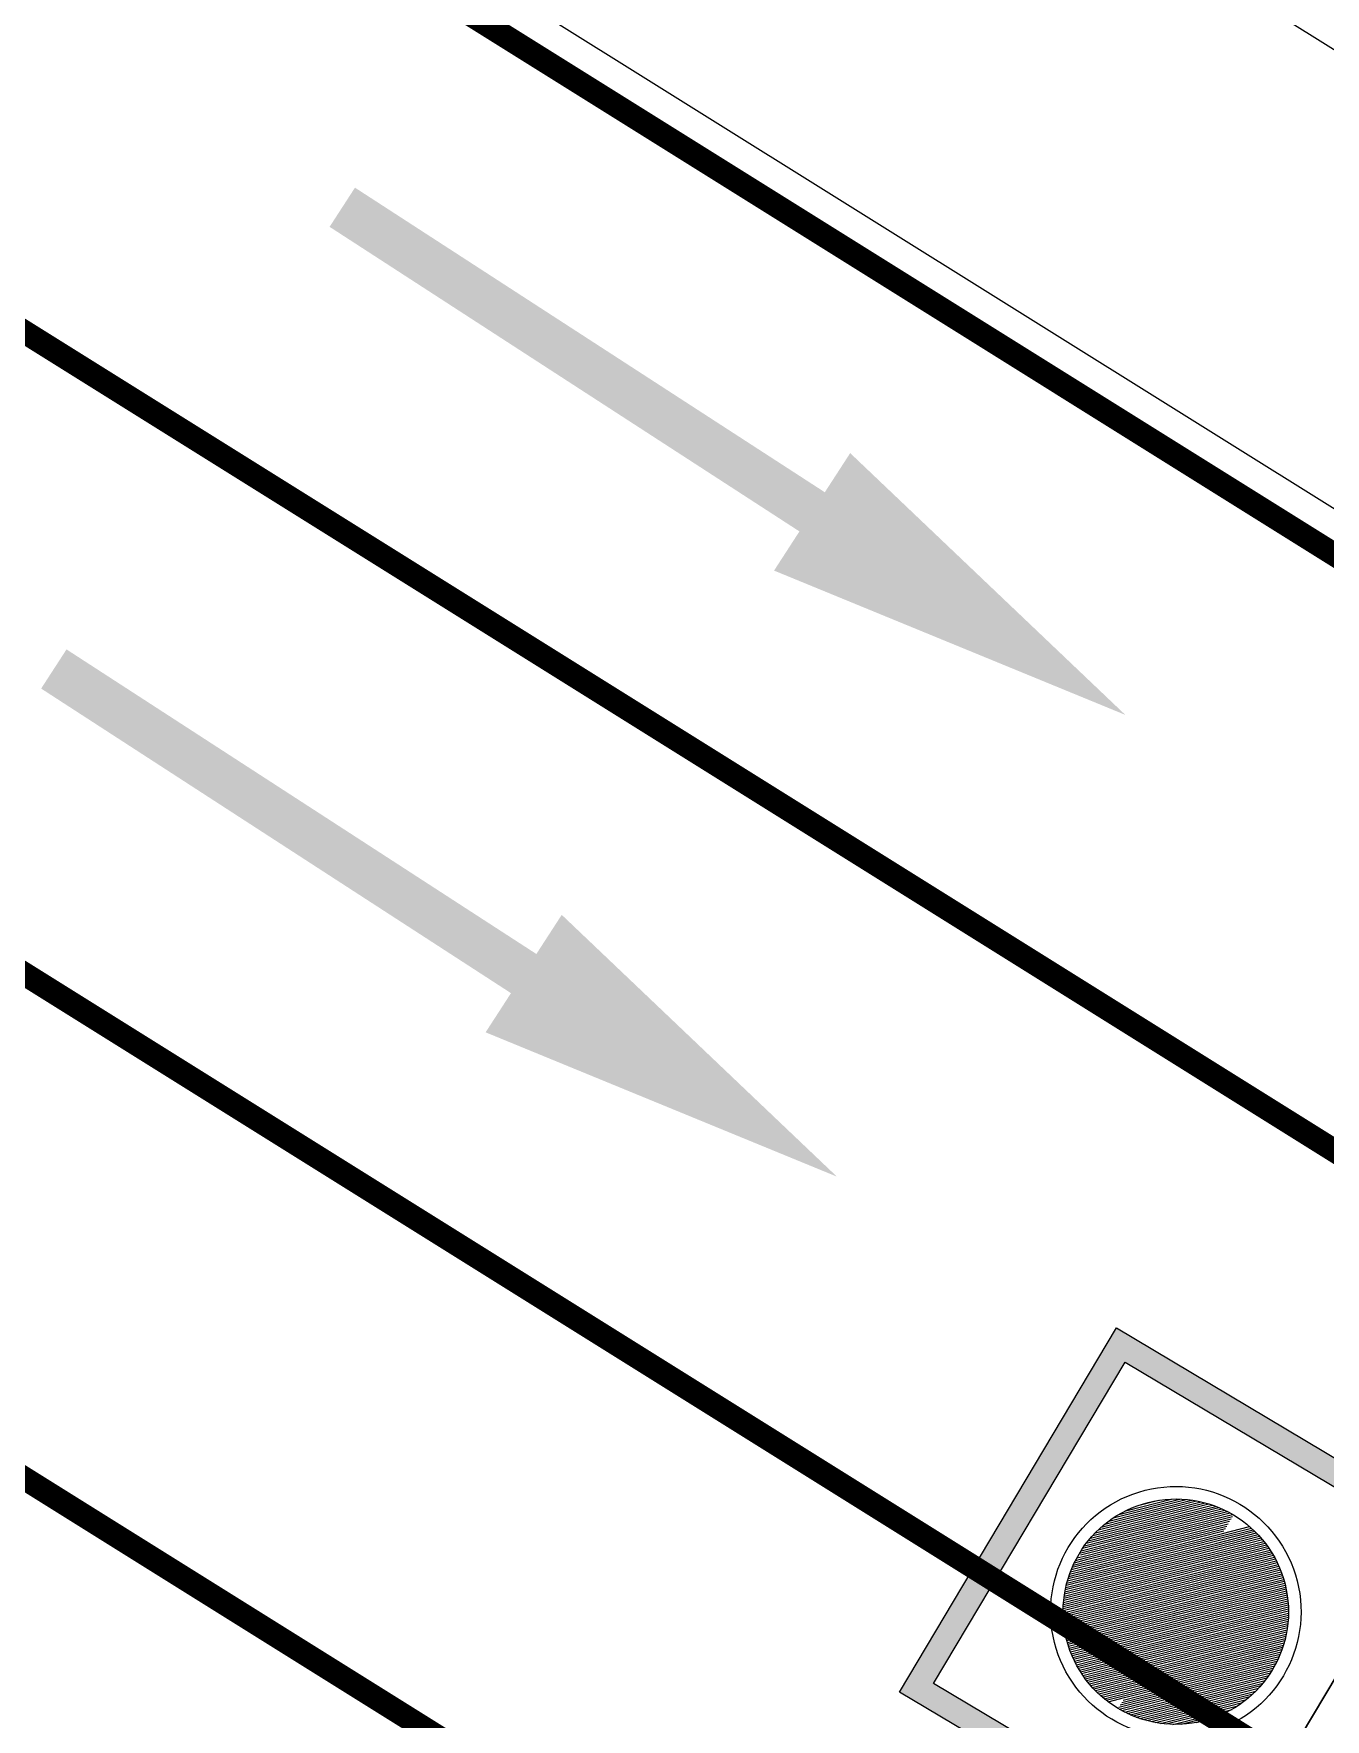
# Model space of a CAD drawing. Header units: millimetres. Extents: x 67532 to 67858, y 50657 to 50929.
# Drawn here: x 67722.75 to 67731.06, y 50746.24 to 50757.08 of the extents above; entities that cross this region are included whole.
import ezdxf

# ---------------------------------------------------------------- set-up
doc = ezdxf.new("R2010")
doc.units = ezdxf.units.MM
doc.linetypes.add('DASHDOT', pattern=[25.399999999999995, 12.7, -6.349999999999998, 0, -6.349999999999998])
doc.linetypes.add('JTSS01', pattern=[6, 2, -4])
doc.layers.add('@-交通信号', color=7, linetype='Continuous')
doc.layers.add('RD-中线', color=1, linetype='DASHDOT')
doc.layers.add('@-道路标线', color=7, linetype='Continuous', lineweight=0)

# ---------------------------------------------------------------- blocks, each defined once
blk = doc.blocks.new('A$C2B1B455F')
at = {"layer": '@-交通信号'}
h = blk.add_hatch(color=256, dxfattribs=at)
h.paths.add_polyline_path([(0, 2.306975531506396), (0, 0.7334926862095017), (0, -0.7334926862113207), (0, -2.306975531506396), (-1.816256393722142, -2.306975531506396), (-1.816256393722142, -0.7334926862113207), (-1.816256393722142, 0.7334926862095017), (-1.816256393722142, 2.306975531506396)])
h.paths.add_polyline_path([(-0.1064974768960383, 2.200478058630324), (-0.1064974768960383, 0.7334926862095017), (-0.1064974768960383, -0.7334926862113207), (-0.1064974768960383, -2.200478058630324), (-1.709758916826104, -2.200478058630324), (-1.709758916826104, -0.7334926862113207), (-1.709758916826104, 0.7334926862095017), (-1.709758916826104, 2.200478058630324)], flags=16)
for p, q in [((-1.816256393722142, -2.306975531506396), (-1.816256393722142, -0.7334926862113207)), ((-0.1064974768960383, -0.7334926862113207), (-1.709758916826104, -0.7334926862113207)), ((-1.709758916826104, -0.7334926862113207), (-0.1064974768960383, -0.7334926862113207)), ((-1.709758916826104, -2.200478058630324), (-1.709758916826104, -0.7334926862113207)), ((-0.1064974768960383, -0.7334926862113207), (-0.1064974768960383, -2.200478058630324)), ((0, -0.7334926862113207), (0, -2.306975531506396)), ((-0.9018533980561187, -1.170038176451271), (-1.061666860041441, -1.010224720495899)), ((-0.9018533980561187, -1.157989824714605), (-1.052673049009172, -1.007170179453169)), ((-0.9018533980561187, -1.145941472976119), (-1.043529763395782, -1.004265112982466)), ((-0.9018533980561187, -1.133893121239453), (-1.034232316582347, -1.001514207713626)), ((-0.9018533980561187, -1.121844769500967), (-1.024775577054243, -0.9989225951376284)), ((-0.9018533980561187, -1.109796417764301), (-1.015153915868723, -0.9964959042299597)), ((-0.9018533980561187, -1.097748066025815), (-1.005361145085772, -0.9942403228978947)), ((-0.9018533980561187, -1.085699714289149), (-0.9953904457361205, -0.9921626701379864)), ((-0.9018533980561187, -1.073651362550663), (-0.985234282532474, -0.9902704812157026)), ((-0.9018533980561187, -1.061603010813997), (-0.9748843027773546, -0.9885721088558057)), ((-0.9018533980561187, -1.049554659075511), (-0.964331215218408, -0.9870768442688131)), ((-0.9018533980561187, -1.037506307338845), (-0.9535646443691803, -0.9857950629721017)), ((-0.9018533980561187, -1.025457955600359), (-0.9425729533104459, -0.984738401881259)), ((-0.9018533980561187, -1.013409603863693), (-0.9313430267357035, -0.9839199763009674)), ((-0.9018533980561187, -1.001361252125207), (-0.919860002482892, -0.9833546483714599)), ((-0.9018533980561187, -0.9893129003885406), (-0.9081069359235698, -0.9830593627575581)), ((-0.4251537593372632, -1.466012521097582), (-0.9018533980561187, -0.9893129003885406)), ((-0.43720211154141, -1.466012521097582), (-0.9018533980561187, -1.001361252125207)), ((-0.4188944301131414, -1.460223498354026), (-0.8960643750906456, -0.9830535713936115)), ((-0.4192006368102739, -1.44786893993296), (-0.8837098162039183, -0.983359778076192)), ((-0.4198451058618957, -1.435176119168318), (-0.8710169949627016, -0.984004247104167)), ((-0.4208587996836286, -1.422114073649936), (-0.8579549489513738, -0.9850179408840631)), ((-0.4222786431200802, -1.408645878525931), (-0.8444867533107754, -0.9864377842695831)), ((-0.4241492658475181, -1.394726904134586), (-0.8305677783937426, -0.9883084069260804)), ((-0.4265254648053087, -1.380302353516527), (-0.8161432272318052, -0.9906846058056544)), ((-0.4294757889147149, -1.36530367778505), (-0.8011445509328041, -0.9936349297986453)), ((-0.4330879440822173, -1.349643171024582), (-0.7854840435902588, -0.9972470848224475)), ((-0.4374772982118884, -1.333205465318315), (-0.7690463372564409, -1.001636438792048)), ((-0.4428009889525129, -1.315833423044751), (-0.7516742943262216, -1.006960129327126)), ((-0.9018533980561187, -1.374860155990973), (-1.194750625116285, -1.081962939995719)), ((-0.9018533980561187, -1.362811804252487), (-1.187860563615686, -1.076804649501355)), ((-0.9018533980561187, -1.350763452515821), (-1.180860487482278, -1.071756373630706)), ((-0.9018533980561187, -1.338715100777335), (-1.173749436813523, -1.066819072286307)), ((-0.9018533980561187, -1.326666749040669), (-1.166526329368935, -1.061993827717743)), ((-0.9018533980561187, -1.314618397302183), (-1.159189954938483, -1.057281850144136)), ((-0.9018533980561187, -1.302570045565517), (-1.151738968866994, -1.052684484186102)), ((-0.9018533980561187, -1.290521693827031), (-1.144171884850948, -1.048203216181719)), ((-0.9018533980561187, -1.278473342090365), (-1.136487066527479, -1.043839682484759)), ((-0.9018533980561187, -1.266424990351879), (-1.128682718102937, -1.039595678870683)), ((-0.9018533980561187, -1.254376638615213), (-1.120756873759092, -1.035473171179547)), ((-0.9018533980561187, -1.242328286876727), (-1.112707385545946, -1.031474307355893)), ((-0.9018533980561187, -1.230279935140061), (-1.104531909790239, -1.027601431060248)), ((-0.9018533980561187, -1.218231583401575), (-1.096227891684975, -1.023857097110522)), ((-0.9018533980561187, -1.206183231664909), (-1.087792547783465, -1.020244088958862)), ((-0.9018533980561187, -1.194134879926423), (-1.079222846106859, -1.016765438573202)), ((-0.9018533980561187, -1.182086528189757), (-1.070515483545023, -1.013424449063677)), ((-0.4492504637310049, -1.466012521097582), (-0.9018533980561187, -1.013409603863693)), ((-0.4612988159205997, -1.466012521097582), (-0.9018533980561187, -1.025457955600359)), ((-0.4733471681101946, -1.466012521097582), (-0.9018533980561187, -1.037506307338845)), ((-0.4853955202997895, -1.466012521097582), (-0.9018533980561187, -1.049554659075511)), ((-0.4974438725039363, -1.466012521097582), (-0.9018533980561187, -1.061603010813997)), ((-0.5094922246935312, -1.466012521097582), (-0.9018533980561187, -1.073651362550663)), ((-0.449282950576162, -1.297303109929999), (-0.7331439805129776, -1.013442090705212)), ((-0.4572624311549589, -1.277275277901936), (-0.7131161477300338, -1.021421570994789)), ((-0.4673004197829869, -1.25518893791741), (-0.691029806912411, -1.03145955924083)), ((-0.4804610750143183, -1.229979931455091), (-0.6658207994914846, -1.044620213966482)), ((-0.4993463939608773, -1.199046261481271), (-0.6348871283553308, -1.063505532203635)), ((-0.9552812558104051, -1.466012521097582), (-1.269049051494221, -1.152244737273577)), ((-0.9432329036208102, -1.466012521097582), (-1.263443976422423, -1.145801460395887)), ((-0.9311845514312154, -1.466012521097582), (-1.257732045429293, -1.139465039424977)), ((-0.9191361992416205, -1.466012521097582), (-1.251913551721373, -1.133235181188866)), ((-0.9070878470520256, -1.466012521097582), (-1.245988687791396, -1.127111693149345)), ((-0.9018533980561187, -1.459198618153096), (-1.23995754646603, -1.121094482510671)), ((-0.9018533980561187, -1.447150266416429), (-1.233820121226017, -1.115183555775729)), ((-0.9018533980561187, -1.435101914677944), (-1.22757630624983, -1.109379018784239)), ((-0.9018533980561187, -1.423053562941277), (-1.221225895860698, -1.103681077202054)), ((-0.9018533980561187, -1.411005211202792), (-1.214768583580735, -1.098090037490692)), ((-0.9018533980561187, -1.398956859466125), (-1.208203960733954, -1.092606308353425)), ((-0.9018533980561187, -1.38690850772764), (-1.20153151442355, -1.087230402676141)), ((-0.521540576883126, -1.466012521097582), (-0.9018533980561187, -1.085699714289149)), ((-0.5335889290727209, -1.466012521097582), (-0.9018533980561187, -1.097748066025815)), ((-0.5456372812623158, -1.466012521097582), (-0.9018533980561187, -1.109796417764301)), ((-0.5576856334664626, -1.466012521097582), (-0.9018533980561187, -1.121844769500967)), ((-0.5697339856560575, -1.466012521097582), (-0.9018533980561187, -1.133893121239453)), ((-0.5817823378456524, -1.466012521097582), (-0.9018533980561187, -1.145941472976119)), ((-0.5382123079762096, -1.148131997193559), (-0.5839728621504037, -1.102371444752862)), ((-1.07576477775001, -1.466012521097582), (-1.319081924739294, -1.222695383288738)), ((-1.063716425545863, -1.466012521097582), (-1.314585347048705, -1.215143609066217)), ((-1.051668073356268, -1.466012521097582), (-1.309972874616506, -1.207707729594404)), ((-1.039619721166673, -1.466012521097582), (-1.305245974726859, -1.200386277561847)), ((-1.027571368977078, -1.466012521097582), (-1.300405974005116, -1.193177926366843)), ((-1.015523016772931, -1.466012521097582), (-1.295454065533704, -1.186081482910595)), ((-1.003474664583337, -1.466012521097582), (-1.290391315225861, -1.179095881287139)), ((-0.9914263123937417, -1.466012521097582), (-1.285218667326262, -1.172220177259078)), ((-0.9793779602041468, -1.466012521097582), (-1.279936949184048, -1.16545354345908)), ((-0.9673296080145519, -1.466012521097582), (-1.274546875443775, -1.158795265262597)), ((-0.5938306900352472, -1.466012521097582), (-0.9018533980561187, -1.157989824714605)), ((-0.6058790422248421, -1.466012521097582), (-0.9018533980561187, -1.170038176451271)), ((-0.6179273944289889, -1.466012521097582), (-0.9018533980561187, -1.182086528189757)), ((-0.6299757466185838, -1.466012521097582), (-0.9018533980561187, -1.194134879926423)), ((-0.6420240988081787, -1.466012521097582), (-0.9018533980561187, -1.206183231664909)), ((-0.6540724509977736, -1.466012521097582), (-0.9018533980561187, -1.218231583401575)), ((-1.184199947470916, -1.466012521097582), (-1.354011471848935, -1.296201003142414)), ((-1.172151595281321, -1.466012521097582), (-1.350652237451868, -1.287511885668209)), ((-1.160103243091726, -1.466012521097582), (-1.347155791518162, -1.278959979730644)), ((-1.148054890902131, -1.466012521097582), (-1.343525400210638, -1.270542019165077)), ((-1.136006538712536, -1.466012521097582), (-1.339764061689493, -1.262255005805855)), ((-1.123958186508389, -1.466012521097582), (-1.335874528362183, -1.254096187247342)), ((-1.111909834318794, -1.466012521097582), (-1.331859326412086, -1.246063037306158)), ((-1.099861482129199, -1.466012521097582), (-1.327720773013425, -1.238153238813538)), ((-1.087813129939605, -1.466012521097582), (-1.323460991494358, -1.230364668439506)), ((-0.6661208031873684, -1.466012521097582), (-0.9018533980561187, -1.230279935140061)), ((-0.6781691553915152, -1.466012521097582), (-0.9018533980561187, -1.242328286876727)), ((-0.6902175075811101, -1.466012521097582), (-0.9018533980561187, -1.254376638615213)), ((-0.702265859770705, -1.466012521097582), (-0.9018533980561187, -1.266424990351879)), ((-0.7143142119602999, -1.466012521097582), (-0.9018533980561187, -1.278473342090365)), ((-0.7263625641644467, -1.466012521097582), (-0.9018533980561187, -1.290521693827031)), ((-1.280586765016778, -1.466012521097582), (-1.375441294570919, -1.37115799512685)), ((-1.268538412827183, -1.466012521097582), (-1.37333990370098, -1.36121103417463)), ((-1.256490060637589, -1.466012521097582), (-1.371061516998452, -1.35144106905318)), ((-1.244441708433442, -1.466012521097582), (-1.368612866179319, -1.341841368042878)), ((-1.232393356243847, -1.466012521097582), (-1.366000062029343, -1.332405820365238)), ((-1.220345004054252, -1.466012521097582), (-1.363228664995404, -1.32312886555701)), ((-1.208296651864657, -1.466012521097582), (-1.360303745430429, -1.314005433270722)), ((-1.196248299675062, -1.466012521097582), (-1.357229935150826, -1.305030891693605)), ((-0.7384109163540415, -1.466012521097582), (-0.9018533980561187, -1.302570045565517)), ((-0.7504592685436364, -1.466012521097582), (-0.9018533980561187, -1.314618397302183)), ((-0.7625076207332313, -1.466012521097582), (-0.9018533980561187, -1.326666749040669)), ((-0.7745559729228262, -1.466012521097582), (-0.9018533980561187, -1.338715100777335)), ((-0.786604325126973, -1.466012521097582), (-0.9018533980561187, -1.350763452515821)), ((-0.7986526773165679, -1.466012521097582), (-0.9018533980561187, -1.362811804252487)), ((-1.292635117206373, -1.466012521097582), (-1.377358253608691, -1.381289387893048)), ((-0.8107010295061627, -1.466012521097582), (-0.9018533980561187, -1.374860155990973)), ((-0.8227493816957576, -1.466012521097582), (-0.9018533980561187, -1.38690850772764)), ((-0.8347977338853525, -1.466012521097582), (-0.9018533980561187, -1.398956859466125)), ((-0.8468460860894993, -1.466012521097582), (-0.9018533980561187, -1.411005211202792)), ((-0.8588944382790942, -1.466012521097582), (-0.9018533980561187, -1.423053562941277)), ((-0.870942790468689, -1.466012521097582), (-0.9018533980561187, -1.435101914677944)), ((-0.9060464740759926, -1.948987963534819), (-1.384828858732362, -1.470205596957385)), ((-0.9183587253792211, -1.948724064437556), (-1.384564959618729, -1.482517847793133)), ((-0.9310055513051338, -1.948125590726704), (-1.383966485896963, -1.495164673240652)), ((-0.9440172346075997, -1.947162259644756), (-1.38300315476954, -1.508176356061085)), ((-0.9018533980561187, -1.941132687657955), (-1.376973582562641, -1.466012521097582)), ((-0.9018533980561187, -1.92908433591947), (-1.364925230358494, -1.466012521097582)), ((-0.9018533980561187, -1.917035984182803), (-1.3528768781689, -1.466012521097582)), ((-0.9018533980561187, -1.904987632444318), (-1.340828525979305, -1.466012521097582)), ((-0.9018533980561187, -1.892939280707651), (-1.32878017378971, -1.466012521097582)), ((-0.9018533980561187, -1.880890928969166), (-1.316731821600115, -1.466012521097582)), ((-0.9018533980561187, -1.868842577232499), (-1.304683469395968, -1.466012521097582)), ((-0.9018533980561187, -1.856794225494014), (-1.292635117206373, -1.466012521097582)), ((-0.9018533980561187, -1.844745873757347), (-1.280586765016778, -1.466012521097582)), ((-0.9018533980561187, -1.832697522018861), (-1.268538412827183, -1.466012521097582)), ((-0.9018533980561187, -1.820649170282195), (-1.256490060637589, -1.466012521097582)), ((-0.9018533980561187, -1.808600818543709), (-1.244441708433442, -1.466012521097582)), ((-0.9018533980561187, -1.796552466807043), (-1.232393356243847, -1.466012521097582)), ((-0.9018533980561187, -1.784504115068557), (-1.220345004054252, -1.466012521097582)), ((-0.9018533980561187, -1.772455763331891), (-1.208296651864657, -1.466012521097582)), ((-0.9018533980561187, -1.760407411593405), (-1.196248299675062, -1.466012521097582)), ((-0.9018533980561187, -1.748359059856739), (-1.184199947470916, -1.466012521097582)), ((-0.9018533980561187, -1.736310708118253), (-1.172151595281321, -1.466012521097582)), ((-0.9018533980561187, -1.724262356381587), (-1.160103243091726, -1.466012521097582)), ((-0.9018533980561187, -1.712214004643101), (-1.148054890902131, -1.466012521097582)), ((-0.9018533980561187, -1.700165652906435), (-1.136006538712536, -1.466012521097582)), ((-0.9018533980561187, -1.688117301167949), (-1.123958186508389, -1.466012521097582)), ((-0.9018533980561187, -1.676068949431283), (-1.111909834318794, -1.466012521097582)), ((-0.9018533980561187, -1.664020597692797), (-1.099861482129199, -1.466012521097582)), ((-0.9018533980561187, -1.651972245956131), (-1.087813129939605, -1.466012521097582)), ((-0.9018533980561187, -1.639923894217645), (-1.07576477775001, -1.466012521097582)), ((-0.9018533980561187, -1.627875542480979), (-1.063716425545863, -1.466012521097582)), ((-0.9018533980561187, -1.615827190742493), (-1.051668073356268, -1.466012521097582)), ((-0.9018533980561187, -1.603778839005827), (-1.039619721166673, -1.466012521097582)), ((-0.9018533980561187, -1.591730487267341), (-1.027571368977078, -1.466012521097582)), ((-0.9018533980561187, -1.579682135530675), (-1.015523016772931, -1.466012521097582)), ((-0.9018533980561187, -1.567633783792189), (-1.003474664583337, -1.466012521097582)), ((-0.9018533980561187, -1.555585432055523), (-0.9914263123937417, -1.466012521097582)), ((-0.9018533980561187, -1.543537080317037), (-0.9793779602041468, -1.466012521097582)), ((-0.9018533980561187, -1.531488728580371), (-0.9673296080145519, -1.466012521097582)), ((-0.9018533980561187, -1.519440376841885), (-0.9552812558104051, -1.466012521097582)), ((-0.9018533980561187, -1.507392025105219), (-0.9432329036208102, -1.466012521097582)), ((-0.9018533980561187, -1.495343673366733), (-0.9311845514312154, -1.466012521097582)), ((-0.9018533980561187, -1.483295321630067), (-0.9191361992416205, -1.466012521097582)), ((-0.9018533980561187, -1.471246969891581), (-0.9070878470520256, -1.466012521097582)), ((-0.8829911426582839, -1.466012521097582), (-0.9018533980561187, -1.447150266416429)), ((-0.8950394948478788, -1.466012521097582), (-0.9018533980561187, -1.459198618153096)), ((-0.5629525573021965, -1.810147797839818), (-0.9018533980561187, -1.471246969891581)), ((-0.5690760455763666, -1.816072661538783), (-0.9018533980561187, -1.483295321630067)), ((-0.575305904058041, -1.821891155039339), (-0.9018533980561187, -1.495343673366733)), ((-0.5816423252545064, -1.827603085806913), (-0.9018533980561187, -1.507392025105219)), ((-0.5569353464379674, -1.804116656741826), (-0.8950394948478788, -1.466012521097582)), ((-0.5510244194883853, -1.797979231738282), (-0.8829911426582839, -1.466012521097582)), ((-0.5452198822749779, -1.791735416993106), (-0.870942790468689, -1.466012521097582)), ((-0.5395219404745148, -1.785385006836805), (-0.8588944382790942, -1.466012521097582)), ((-0.533930900550331, -1.778927694809681), (-0.8468460860894993, -1.466012521097582)), ((-0.5284471712075174, -1.772363072210283), (-0.8347977338853525, -1.466012521097582)), ((-0.5230712653283263, -1.76569062614908), (-0.8227493816957576, -1.466012521097582)), ((-0.5178038024459966, -1.758909737092836), (-0.8107010295061627, -1.466012521097582)), ((-0.5126455117570003, -1.752019675850534), (-0.7986526773165679, -1.466012521097582)), ((-0.507597235700814, -1.745019599980878), (-0.786604325126973, -1.466012521097582)), ((-0.5026599341654219, -1.73790854958861), (-0.7745559729228262, -1.466012521097582)), ((-0.4978346894204151, -1.730685442420508), (-0.7625076207332313, -1.466012521097582)), ((-0.4931227116612718, -1.723349068257448), (-0.7504592685436364, -1.466012521097582)), ((-0.4885253455286147, -1.715898082476997), (-0.7384109163540415, -1.466012521097582)), ((-0.4840440773550654, -1.708330998742895), (-0.7263625641644467, -1.466012521097582)), ((-0.4796805435034912, -1.700646180703188), (-0.7143142119602999, -1.466012521097582)), ((-0.4754365397238871, -1.692841832580598), (-0.702265859770705, -1.466012521097582)), ((-0.471314031878137, -1.684915988533248), (-0.6902175075811101, -1.466012521097582)), ((-0.4673151679016883, -1.676866500620235), (-0.6781691553915152, -1.466012521097582)), ((-0.4634422914677998, -1.668691025175576), (-0.6661208031873684, -1.466012521097582)), ((-0.4596979573689168, -1.660387007388636), (-0.6540724509977736, -1.466012521097582)), ((-0.4560849490808323, -1.651951663803629), (-0.6420240988081787, -1.466012521097582)), ((-0.4526062985678436, -1.643381962450803), (-0.6299757466185838, -1.466012521097582)), ((-0.4492653089255327, -1.634674600223661), (-0.6179273944289889, -1.466012521097582)), ((-0.4460655802395195, -1.625825977054774), (-0.605879042239394, -1.466012521097582)), ((-0.4430110390821937, -1.616832166359018), (-0.5938306900352472, -1.466012521097582)), ((-0.4401059725059895, -1.607688881091235), (-0.5817823378456524, -1.466012521097582)), ((-0.437355067129829, -1.598391434623409), (-0.5697339856560575, -1.466012521097582)), ((-0.4347634544537868, -1.588934695460921), (-0.5576856334664626, -1.466012521097582)), ((-0.4323367634497117, -1.579313034631923), (-0.5456372812623158, -1.466012521097582)), ((-0.4300811820430681, -1.569520264227322), (-0.5335889290727209, -1.466012521097582)), ((-0.4280035292031243, -1.559549565248744), (-0.521540576883126, -1.466012521097582)), ((-0.426111340202624, -1.549393402432543), (-0.5094922246935312, -1.466012521097582)), ((-0.4244129677827004, -1.539043423055773), (-0.4974438725039363, -1.466012521097582)), ((-0.4229177031375002, -1.52849033590428), (-0.4853955202997895, -1.466012521097582)), ((-0.4216359217971331, -1.517723765464325), (-0.4733471681101946, -1.466012521097582)), ((-0.9574298314983025, -1.945798015001856), (-1.381638910082984, -1.521588952440652)), ((-0.9712868399510626, -1.943989358815088), (-1.379830253819819, -1.535445960365905)), ((-0.9856415493413806, -1.941683001699857), (-1.377523896619095, -1.549800669217802)), ((-1.000560446540476, -1.938812456795858), (-1.374653351609595, -1.564719565860287)), ((-1.01612832621322, -1.935292929449133), (-1.371133824126446, -1.580287444945498)), ((-0.5880856023868546, -1.833208160664071), (-0.9018533980561187, -1.519440376841885)), ((-0.5946361306123435, -1.838705984415355), (-0.9018533980561187, -1.531488728580371)), ((-0.6012944090616656, -1.844096057955539), (-0.9018533980561187, -1.543537080317037)), ((-0.6080610431235982, -1.849377775894027), (-0.9018533980561187, -1.555585432055523)), ((-0.6149367474135943, -1.854550423602632), (-0.9018533980561187, -1.567633783792189)), ((-0.6219223492953461, -1.859613173715843), (-0.9018533980561187, -1.579682135530675)), ((-1.032456283050124, -1.931013324969172), (-1.366854219493689, -1.596615401162126)), ((-1.049694868313964, -1.925823092100472), (-1.361663986419444, -1.613853985767491)), ((-1.068057200929616, -1.919509111909065), (-1.355350005993387, -1.632216317695566)), ((-1.087863181383, -1.911751483949047), (-1.347592377744149, -1.652022297394069)), ((-0.6290187930135289, -1.86456508199808), (-0.9018533980561187, -1.591730487267341)), ((-0.6362271444813814, -1.869405082541562), (-0.9018533980561187, -1.603778839005827)), ((-0.6435485967958812, -1.874131982247491), (-0.9018533980561187, -1.615827190742493)), ((-0.6509844765532762, -1.878744454510525), (-0.9018533980561187, -1.627875542480979)), ((-0.6585362510522828, -1.88324103202649), (-0.9018533980561187, -1.639923894217645)), ((-0.6662055365013657, -1.887620098614207), (-0.9018533980561187, -1.651972245956131)), ((-1.109634659136645, -1.90202835875607), (-1.337869252180099, -1.673793774325532)), ((-1.134339663476567, -1.889371707078681), (-1.325212600029772, -1.698498777741406)), ((-1.164239842561074, -1.871519880856795), (-1.30736077313486, -1.728398955699959)), ((-0.6739941071718931, -1.891879879976841), (-0.9018533980561187, -1.664020597692797)), ((-0.6819039059628267, -1.896018433222707), (-0.9018533980561187, -1.676068949431283)), ((-0.689937056202325, -1.90003363501819), (-0.9018533980561187, -1.688117301167949)), ((-0.6980958750646096, -1.903923168198162), (-0.9018533980561187, -1.700165652906435)), ((-0.7063828887330601, -1.907684506575606), (-0.9018533980561187, -1.712214004643101)), ((-0.7148008496296825, -1.911314897748525), (-0.9018533980561187, -1.724262356381587)), ((-1.20924996152462, -1.838558115336127), (-1.274399006360909, -1.773409072959112)), ((-0.7233527558855712, -1.914811343549445), (-0.9018533980561187, -1.736310708118253)), ((-0.7320418736926513, -1.918170577811907), (-0.9018533980561187, -1.748359059856739)), ((-0.7408717625658028, -1.921389040997383), (-0.9018533980561187, -1.760407411593405)), ((-0.7498463044903474, -1.924462851158751), (-0.9018533980561187, -1.772455763331891)), ((-0.7589697371149668, -1.92738777060913), (-0.9018533980561187, -1.784504115068557)), ((-0.7682466922706226, -1.930159167537568), (-0.9018533980561187, -1.796552466807043)), ((-0.7776822403102415, -1.932771971598413), (-0.9018533980561187, -1.808600818543709)), ((-0.7872819416807033, -1.935220622326597), (-0.9018533980561187, -1.820649170282195)), ((-0.79705190716777, -1.937499008943632), (-0.9018533980561187, -1.832697522018861)), ((-0.806998868501978, -1.939600399728079), (-0.9018533980561187, -1.844745873757347)), ((-0.8171302616538014, -1.941517358698547), (-0.9018533980561187, -1.856794225494014)), ((-0.8274543257575715, -1.943241646718889), (-0.9018533980561187, -1.868842577232499)), ((-0.8379802212875802, -1.944764103320267), (-0.9018533980561187, -1.880890928969166)), ((-0.8487181722884998, -1.946074504468925), (-0.9018533980561187, -1.892939280707651)), ((-0.8596796389028896, -1.947161390009569), (-0.9018533980561187, -1.904987632444318)), ((-0.8708775285776937, -1.948011852491618), (-0.9018533980561187, -1.917035984182803)), ((-0.8823264569800813, -1.948611276258816), (-0.9018533980561187, -1.92908433591947)), ((-0.1064974768960383, -2.200478058630324), (-1.709758916826104, -2.200478058630324)), ((0, -2.306975531506396), (-1.816256393722142, -2.306975531506396))]:
    blk.add_line(p, q, dxfattribs=at)
for major_axis, ratio, start_param, end_param in [((0.379475652446189, 0.3794756524461889), 0.9999999999952511, 5.497787143779764, 11.78097245095935), ((-0.3415280871980419, 0.3415280871980419), 0.9999999999997182, 3.926990816987383, 10.21017612416697)]:
    blk.add_ellipse((-0.9018533980561187, -1.466012521097582), major_axis=major_axis, ratio=ratio, start_param=start_param, end_param=end_param, dxfattribs=at)

msp = doc.modelspace()

# ---------------------------------------------------------------- hatches: boundary and pattern name
at = {"layer": '@-道路标线'}
for points in [[(67724.73718585611, 50755.9613734033), (67724.65560175387, 50755.83550031823), (67727.67655585035, 50753.87748184149), (67727.51338764116, 50753.62573566556), (67729.77210934744, 50752.69800927741), (67728.00289226107, 50754.38097418891), (67727.83972405431, 50754.12922801456), (67724.81876996001, 50756.08724649187)], [(67722.88246843129, 50752.99320506674), (67722.80088432904, 50752.86733198167), (67725.82183842553, 50750.90931350493), (67725.65867021633, 50750.657567329), (67727.91739192262, 50749.72984094085), (67726.14817483624, 50751.41280585235), (67725.98500662949, 50751.161059678), (67722.96405253519, 50753.11907815532)]]:
    msp.add_hatch(color=7, dxfattribs=at).paths.add_polyline_path(points)

# ---------------------------------------------------------------- linework, layer by layer
at = {"layer": '@-道路标线', "color": 7, "linetype": 'Continuous', "const_width": 0.15, "flags": 128}
for points in [[(67722.0314084224, 50759.40584790159), (67850.984649979, 50678.82691942351)], [(67718.45445338881, 50753.68152325253), (67847.40769494542, 50673.10259477446)], [(67716.99717541217, 50751.3493909881), (67845.95041696877, 50670.77046251002)]]:
    msp.add_lwpolyline(points, dxfattribs=at)
at = {"layer": '@-道路标线', "color": 7, "linetype": 'JTSS01', "const_width": 0.15, "flags": 128}
msp.add_lwpolyline([(67720.30917081363, 50756.64969158908), (67849.26241237024, 50676.07076311101)], dxfattribs=at)
at = {"layer": 'RD-中线', "color": 3, "linetype": 'Continuous'}
msp.add_lwpolyline([(67852.44192795563, 50681.15905168794), (67723.48868639903, 50761.73798016602, 1.000000000009872), (67722.16388823844, 50759.61785992563), (67851.11712979505, 50679.03893144755)], format="xyb", close=True, dxfattribs=at)

# ---------------------------------------------------------------- block references
at = {"layer": '@-交通信号', "xscale": 1.5, "yscale": 1.5, "zscale": 1.5, "rotation": 239.2129338689541}
msp.add_blockref('A$C2B1B455F', (67731.2931974493, 50744.64538425768), dxfattribs=at)

doc.saveas('drawing.dxf')
